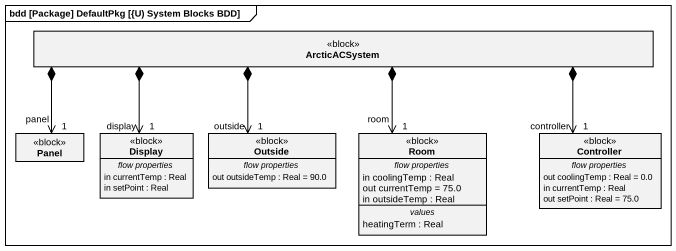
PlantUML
@startuml
mainframe bdd [Package] DefaultPkg [{U) System Blocks BDD]
hide circle
hide empty members
class ArcticACSystem <<block>>
class Panel <<block>>
class Display <<block>> {
  -- flow properties --
  in currentTemp : Real
  in setPoint : Real
}
class Outside <<block>> {
  -- flow properties --
  out outsideTemp : Real = 90.0
}
class Room <<block>> {
  -- flow properties --
  in coolingTemp : Real
  out currentTemp = 75.0
  in outsideTemp : Real
  -- values --
  heatingTerm : Real
}
class Controller <<block>> {
  -- flow properties --
  out coolingTemp : Real = 0.0
  in currentTemp : Real
  out setPoint : Real = 75.0
}
ArcticACSystem *-left-> "panel\n1" Panel
ArcticACSystem *-left-> "display\n1" Display
ArcticACSystem *--> "outside\n1" Outside
ArcticACSystem *--> "room\n1" Room
ArcticACSystem *-right-> "controller\n1" Controller
@enduml
